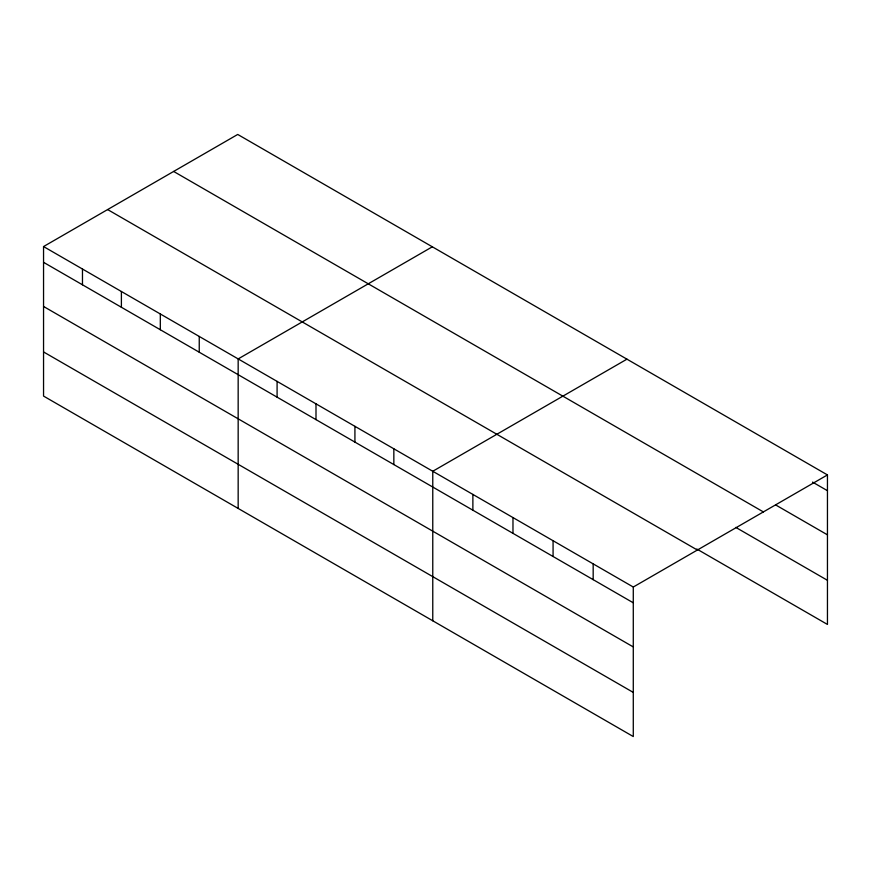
<?xml version="1.0" encoding="UTF-8"?>
<svg xmlns="http://www.w3.org/2000/svg" width="871" height="871" viewBox="0 0 871 871"><rect width="100%" height="100%" fill="white"/><g stroke="black" fill="none" stroke-linecap="round" stroke-linejoin="round"><path stroke-width="1.31" d="M633.282 646.935L633.282 587.032L43.55 246.558L43.55 396.076L633.282 736.55L633.282 646.935L43.55 306.461M696.833 549.035L827.45 624.442L827.45 474.924L237.718 134.45L43.55 246.558M432.332 246.809L238.164 358.917L238.164 508.424M626.946 359.168L432.767 471.265L432.767 620.783M633.282 587.032L827.45 474.924M812.556 482.099L827.45 490.7M775.887 505.071L827.45 534.838M173.645 171.445L763.377 511.919M735.788 527.39L827.45 580.304M107.623 209.563L697.355 550.037M43.55 262.323L633.282 602.808M43.55 351.938L633.282 692.412M593.173 563.885L593.173 579.651M553.074 540.728L553.074 556.504M512.975 517.57L512.975 533.346M472.877 494.423L472.877 510.199M393.844 448.805L393.844 464.57M354.922 426.333L354.922 442.098M315.999 403.861L315.999 419.626M277.087 381.389L277.087 397.154M199.241 336.446L199.241 352.211M160.318 313.974L160.318 329.739M121.396 291.502L121.396 307.267M82.473 269.03L82.473 284.795"/></g></svg>
